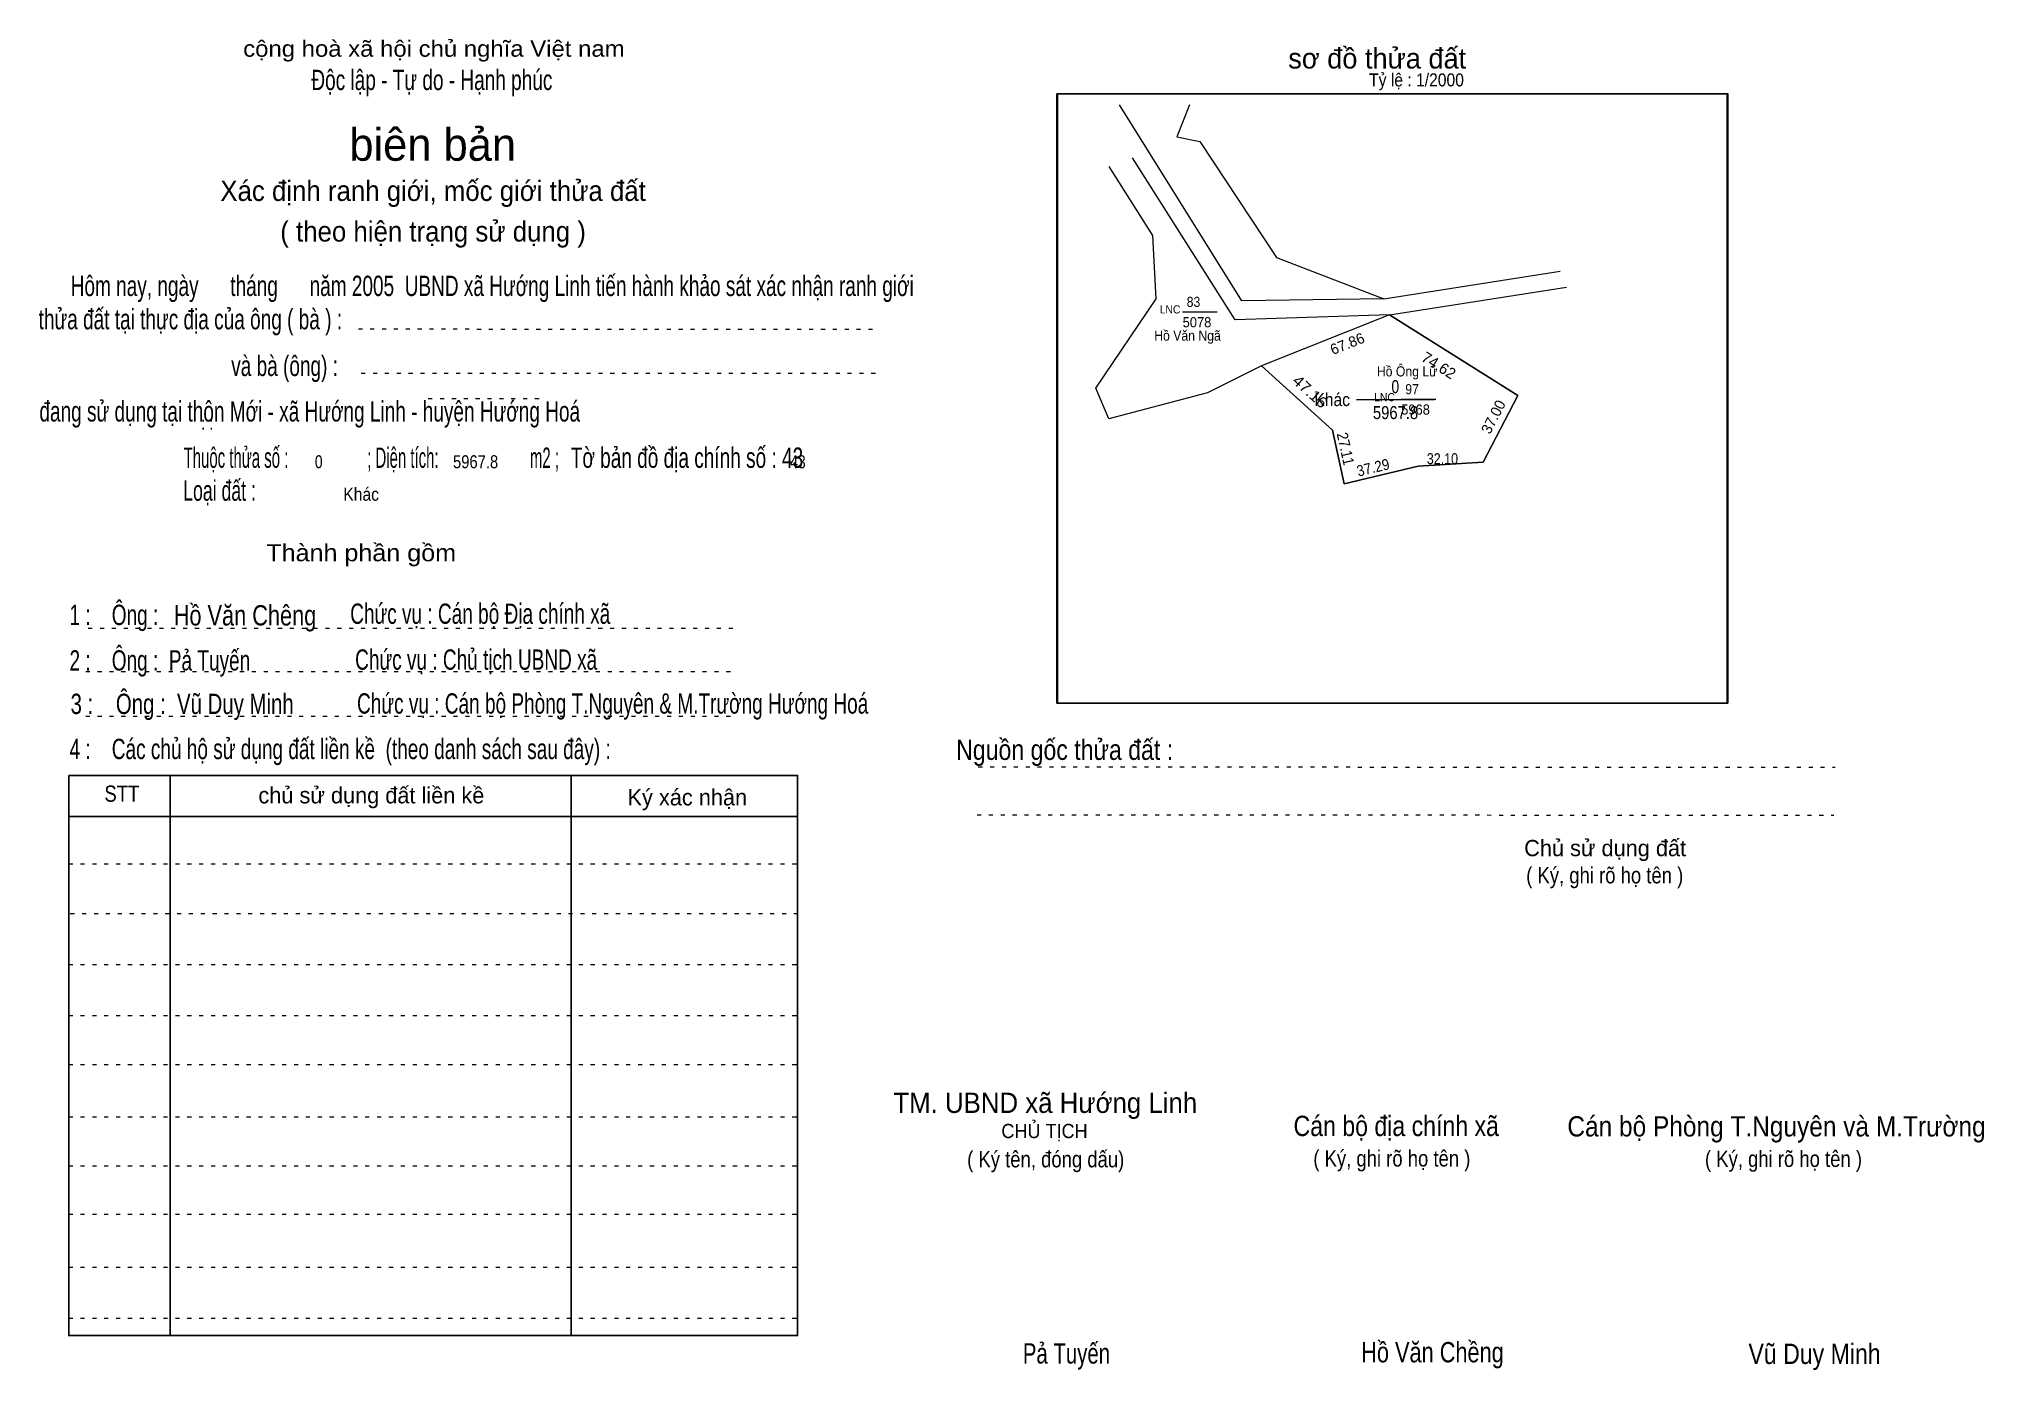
# Model space of a CAD drawing. Header units: centimetres. Extents: x -1.5 to 46.4, y -3.9 to 28.9.
import ezdxf
from ezdxf.enums import TextEntityAlignment as Align

# ---------------------------------------------------------------- set-up
doc = ezdxf.new("R2010")
doc.units = ezdxf.units.CM
doc.header["$LTSCALE"] = 0.16
doc.linetypes.add('DOTTED', pattern=[1.5, 0.3, -1.2])
for name, color, linetype, lineweight in [('15', 7, 'Continuous', 13), ('2', 7, 'Continuous', 25), ('22', 7, 'Continuous', 13), ('33', 7, 'Continuous', 13), ('5', 7, 'DOTTED', 13)]:
    doc.layers.add(name, color=color, linetype=linetype, lineweight=lineweight)
for name, color, linetype in [('16', 7, 'Continuous'), ('34', 7, 'Continuous'), ('51', 7, 'Continuous')]:
    doc.layers.add(name, color=color, linetype=linetype)

msp = doc.modelspace()

# ---------------------------------------------------------------- linework, layer by layer
at = {"layer": '15'}
for p, q in [((26.66, 22.15), (27.51, 22.15)), ((32.04, 20), (32.89, 20))]:
    msp.add_line(p, q, dxfattribs=at)
at = {"layer": '2'}
msp.add_lwpolyline([(23.56, 27.52), (40.06, 27.52), (40.06, 12.52), (23.56, 12.52)], close=True, dxfattribs=at)
at = {"layer": '22'}
for p, q in [((31.61, 22.47), (35.95, 23.15)), ((31.75, 22.08), (36.11, 22.76)), ((31.75, 22.08), (28.6, 20.82))]:
    msp.add_line(p, q, dxfattribs=at)
for points in [[(31.61, 22.47), (28.12, 22.42), (25.11, 27.25)], [(26.83, 27.25), (26.52, 26.46), (27.08, 26.34), (28.97, 23.49), (31.61, 22.47)], [(31.75, 22.08), (27.95, 21.95), (25.43, 25.94)], [(28.6, 20.82), (27.27, 20.16), (24.84, 19.52), (24.52, 20.27), (26.01, 22.47), (25.93, 24.03), (24.85, 25.73)], [(31.75, 22.08), (34.91, 20.09), (34.06, 18.45), (32.46, 18.35), (30.64, 17.92), (30.35, 19.24), (28.6, 20.82)]]:
    msp.add_lwpolyline(points, dxfattribs=at)
msp.add_lwpolyline([(31.75, 22.08), (28.6, 20.82), (30.35, 19.24), (30.64, 17.92), (32.46, 18.35), (34.06, 18.45), (34.91, 20.09)], close=True, dxfattribs=at)
at = {"layer": '33'}
msp.add_line((30.94, 19.99), (32.86, 19.99), dxfattribs=at)
at = {"layer": '5'}
for p, q in [((6.37, 21.73), (19.21, 21.72)), ((6.44, 20.64), (19.25, 20.64)), ((8.09, 20.02), (10.86, 20.02)), ((-0.28, 14.36), (15.72, 14.36)), ((-0.34, 13.3), (15.66, 13.3)), ((-0.34, 12.2), (15.66, 12.2)), ((21.63, 10.95), (42.72, 10.94)), ((21.6, 9.77), (42.69, 9.76)), ((-0.76, 8.56), (17.18, 8.56)), ((-0.72, 7.34), (17.22, 7.34)), ((-0.76, 6.08), (17.18, 6.08)), ((-0.76, 4.83), (17.18, 4.83)), ((-0.76, 3.62), (17.18, 3.62)), ((-0.76, 2.33), (17.18, 2.33)), ((-0.76, 1.13), (17.18, 1.13)), ((-0.76, -0.06), (17.18, -0.06)), ((-0.76, -1.37), (17.18, -1.37)), ((-0.76, -2.62), (17.18, -2.62))]:
    msp.add_line(p, q, dxfattribs=at)
at = {"layer": '5', "linetype": 'Continuous', "lineweight": 25}
for p, q in [((1.74, 10.74), (1.74, -3.05)), ((11.61, 10.74), (11.61, -3.05)), ((-0.76, 9.73), (17.18, 9.73))]:
    msp.add_line(p, q, dxfattribs=at)
for points in [[(23.58, 27.52), (40.08, 27.52), (40.08, 12.52), (23.58, 12.52)], [(-0.76, 10.74), (17.18, 10.74), (17.18, -3.05), (-0.76, -3.05)]]:
    msp.add_lwpolyline(points, close=True, dxfattribs=at)

# ---------------------------------------------------------------- texts
at = {"layer": '15'}
for s, width, p in [('83', 0.9, (26.76, 22.27)), ('5078', 0.95, (26.66, 21.77)), ('97', 0.9, (32.14, 20.12)), ('5968', 0.95, (32.04, 19.62))]:
    msp.add_text(s, height=0.25, dxfattribs=dict(at, width=width)).set_placement(p)
at = {"layer": '16', "width": 0.9}
for s, p in [('Hồ Văn Ngã', (26.78, 21.44)), ('Hồ Ông Lữ', (32.185, 20.56))]:
    msp.add_text(s, height=0.25, dxfattribs=at).set_placement(p, align=Align.CENTER)
at = {"layer": '22', "width": 0.95}
for p in [(26.35, 22.11), (31.63, 19.95)]:
    msp.add_text('LNC', height=0.2, dxfattribs=at).set_placement(p, align=Align.CENTER)
at = {"layer": '33', "width": 0.9}
msp.add_text('Khác', height=0.32, dxfattribs=at).set_placement((30.78, 19.83), align=Align.RIGHT)
at = {"layer": '33'}
for s, width, p in [('0', 0.8, (31.895, 20.15)), ('5967.8', 0.85, (31.9, 19.51))]:
    msp.add_text(s, height=0.32, dxfattribs=dict(at, width=width)).set_placement(p, align=Align.CENTER)
at = {"layer": '34'}
for s, width, p in [(': : ', 0.85, (2.5, 19.25)), ('0', 0.8, (5.3, 18.3)), ('5967.8', 0.85, (8.7, 18.3)), ('43', 0.8, (17, 18.3)), ('Khác', 0.9, (6, 17.5))]:
    msp.add_text(s, height=0.32, dxfattribs=dict(at, width=width)).set_placement(p)
at = {"layer": '5'}
for s, height, width, p in [('cộng hoà xã hội chủ nghĩa Việt nam', 0.4, 1.1, (8.23, 28.43)), ('Độc lập - Tự do - Hạnh phúc', 0.5, 0.7, (8.18, 27.61)), ('Xác định ranh giới, mốc giới thửa đất', 0.5, 0.95, (8.21, 24.88)), ('( theo hiện trạng sử dụng )', 0.5, 0.95, (8.21, 23.88)), ('Thành phần gồm', 0.42, 1.1, (6.44, 16.01)), ('Hồ Văn Chêng', 0.5, 0.8, (3.58, 14.43)), ('Chức vụ : Cán bộ Địa chính xã', 0.5, 0.7, (9.37, 14.47)), ('Chức vụ : Chủ tịch UBND xã', 0.5, 0.7, (9.27, 13.34)), ('Chức vụ : Cán bộ Phòng T.Nguyên & M.Trường Hướng Hoá', 0.5, 0.7, (12.63, 12.26)), ('    Nguồn gốc thửa đất :', 0.5, 0.85, (23.44, 11.12)), ('( Ký, ghi rõ họ tên )', 0.4, 0.85, (37.05, 8.08)), ('CHỦ TỊCH', 0.35, 0.95, (23.26, 1.81)), ('( Ký tên, đóng dấu)', 0.4, 0.85, (23.29, 1.09)), ('( Ký, ghi rõ họ tên )', 0.4, 0.85, (31.81, 1.11)), ('( Ký, ghi rõ họ tên )', 0.4, 0.85, (41.45, 1.1)), ('Pả Tuyến', 0.5, 0.75, (23.8, -3.74)), ('Hồ Văn Chềng', 0.5, 0.8, (32.81, -3.71)), ('Vũ Duy Minh', 0.5, 0.85, (42.215, -3.75))]:
    msp.add_text(s, height=height, dxfattribs=dict(at, width=width)).set_placement(p, align=Align.CENTER)
msp.add_text('sơ đồ thửa đất', height=0.5, dxfattribs=at).set_placement((29.26, 28.14))
for s, height, p in [('biên bản', 0.8, (8.2, 25.87)), ('      chủ sử dụng đất liền kề', 0.4, (6.245, 10.05)), ('   Ký xác nhận', 0.4, (14.245, 10)), ('Chủ sử dụng đất', 0.4, (37.06, 8.75))]:
    msp.add_text(s, height=height, dxfattribs=at).set_placement(p, align=Align.CENTER)
for s, height, width, p in [('   Hôm nay, ngày      tháng      năm 2005  UBND xã Hướng Linh tiến hành khảo sát xác nhận ranh giới ', 0.5, 0.7, (-1.1, 22.54)), ('thửa đất tại thực địa của ông ( bà ) :                                       ', 0.5, 0.7, (-1.5, 21.72)), ('                                     và bà (ông) :', 0.5, 0.7, (-1.57, 20.57)), (' đang sử dụng tại thôn Mới - xã Hướng Linh - huyện Hướng Hoá', 0.5, 0.7, (-1.61, 19.45)), ('Thuộc thửa số :                   ; Diện tích:                      m2 ;                                            ', 0.5, 0.55, (2.07, 18.31)), ('Tờ bản đồ địa chính số : 43', 0.5, 0.7, (11.6, 18.31)), ('Loại đất :  ', 0.5, 0.65, (2.06, 17.5)), ('    1 :    Ông :                                                        ', 0.5, 0.7, (-1.26, 14.44)), ('    2 :    Ông :  Pả Tuyến', 0.5, 0.7, (-1.26, 13.32)), ('    3 :    Ông :  Vũ Duy Minh', 0.5, 0.75, (-1.27, 12.25)), ('    4 :    Các chủ hộ sử dụng đất liền kề  (theo danh sách sau đây) :', 0.5, 0.7, (-1.26, 11.14)), ('STT', 0.4, 0.85, (0.12, 10.09)), ('TM. UBND xã Hướng Linh', 0.5, 0.95, (19.54, 2.43)), ('Cán bộ địa chính xã  ', 0.5, 0.85, (29.39, 1.86)), ('Cán bộ Phòng T.Nguyên và M.Trường', 0.5, 0.9, (36.13, 1.85))]:
    msp.add_text(s, height=height, dxfattribs=dict(at, width=width)).set_placement(p)
at = {"layer": '51', "width": 0.9}
msp.add_text('Tỷ lệ : 1/2000', height=0.32, dxfattribs=at).set_placement((31.25, 27.7))
at = {"layer": '51'}
for s, height, rotation, p in [('67.86', 0.26, 21.681, (30.762, 21.2458)), ('74.62', 0.27, 327.856, (32.8932, 20.7167)), ('37.00', 0.26, 62.701, (34.4241, 19.5054))]:
    msp.add_text(s, height=height, rotation=rotation, dxfattribs=at).set_placement(p, align=Align.CENTER)
for s, rotation, width, p in [('47.16', 317.999, 1.1, (29.7097, 20.0881)), ('27.11', 282.549, 0.9, (30.5392, 18.7493)), ('37.29', 13.287, 0.9, (31.379, 18.1866))]:
    msp.add_text(s, height=0.27, rotation=rotation, dxfattribs=dict(at, width=width)).set_placement(p, align=Align.CENTER)
at = {"layer": '51', "width": 0.85}
msp.add_text('32.10', height=0.27, dxfattribs=at).set_placement((33.055, 18.4), align=Align.CENTER)

doc.saveas('drawing.dxf')
